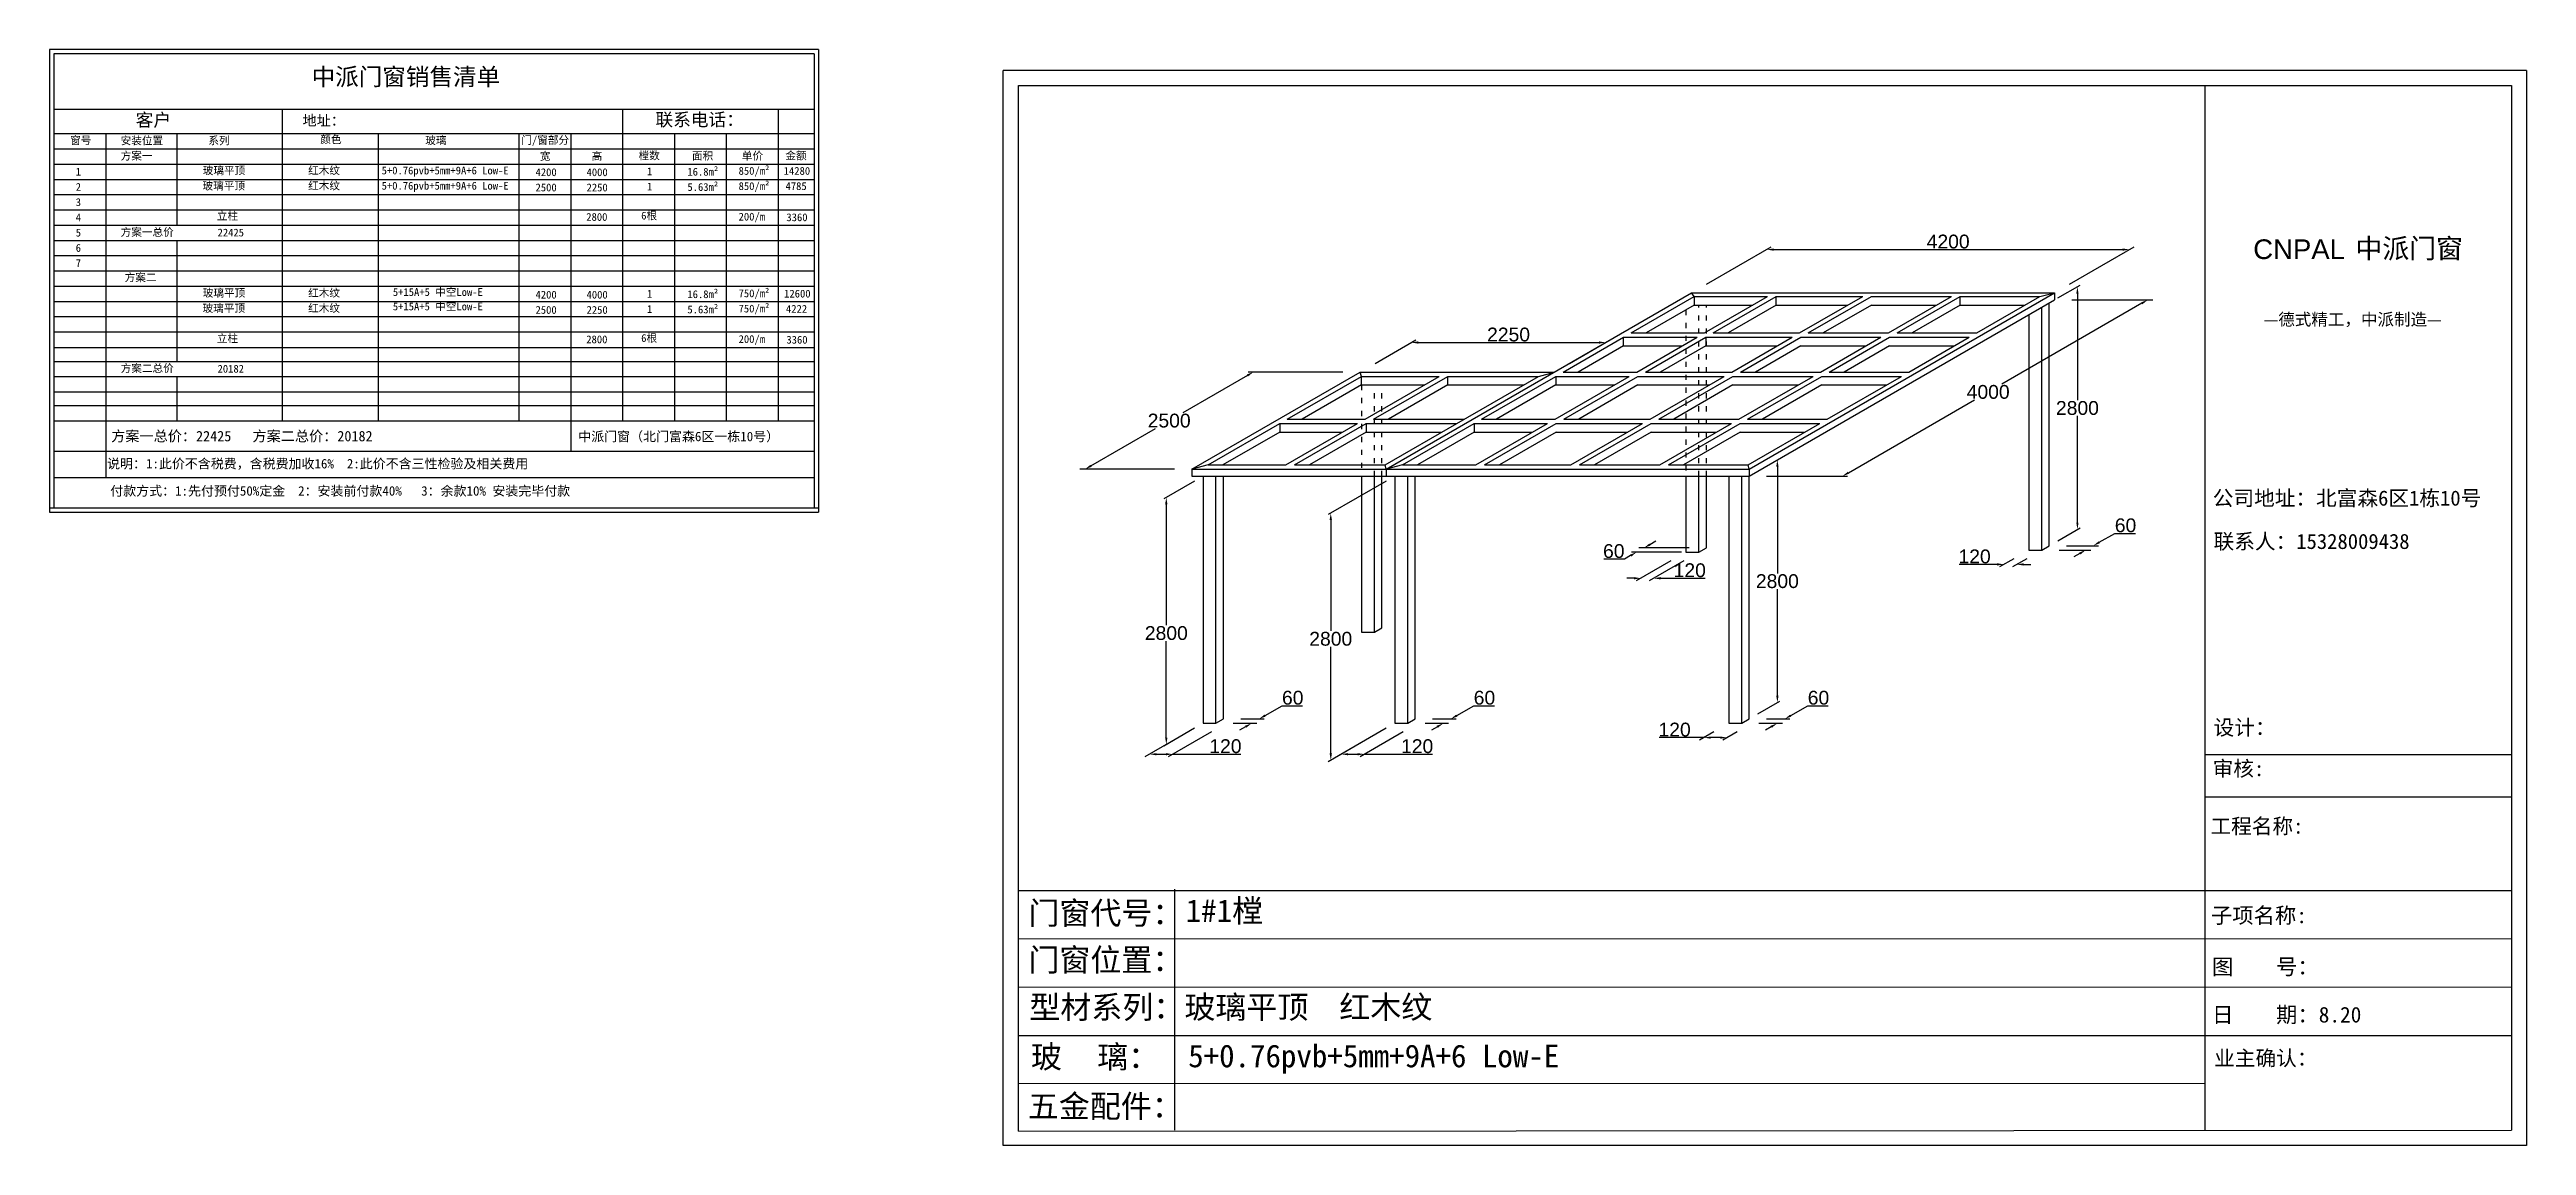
# Model space of a CAD drawing. Header units: inches. Extents: x -138455 to 599497, y -747149 to 13167.
# Drawn here: x 494281 to 522949, y -373773 to -361090 of the extents above; entities that cross this region are included whole.
import ezdxf

# ---------------------------------------------------------------- set-up
doc = ezdxf.new("R2010")
doc.units = ezdxf.units.IN
doc.header["$MEASUREMENT"] = 0
doc.header["$PDMODE"] = 35
doc.header["$PDSIZE"] = -3
doc.linetypes.add('ACAD_ISO03W100', pattern=[30, 12, -18])
doc.layers.add('0 @ 1', color=7, linetype='Continuous')
doc.styles.add('Annotative', font='arialbd.ttf')
doc.styles.add('MtXpl_', font='')
doc.styles.get("Standard").update_dxf_attribs({"font": 'arial.ttf'})
doc.styles.get('MtXpl_').set_extended_font_data('SimSun')
doc.dimstyles.get("Standard").update_dxf_attribs({"dimtxt": 80, "dimasz": 70, "dimexe": 40, "dimexo": 80, "dimgap": 0, "dimtad": 1, "dimtih": 1, "dimtoh": 1, "dimdec": 0, "dimzin": 0, "dimdsep": 46, "dimtxsty": 'Standard', "dimcen": 0.09, "dimadec": 0, "dimazin": 0, "dimtfac": 1, "dimtdec": 0, "dimtofl": 0, "dimtmove": 0, "dimatfit": 3, "dimfxl": 0, "dimtolj": 1, "dimtzin": 0, "dimarcsym": 0})

# ---------------------------------------------------------------- blocks, each defined once
blk = doc.blocks.new('*D1242')
at = {"color": 0, "lineweight": -2, "transparency": 16777216}
for p, q in [((518496, -364027), (516878, -364962)), ((517686, -363987), (518626, -363987)), ((515102, -365987), (516560, -365145)), ((514153, -366027), (515092, -366027))]:
    blk.add_line(p, q, dxfattribs=at)
at = {"color": 0, "transparency": 16777216}
for points in [[(518490, -364016), (518503, -364039), (518566, -363987)], [(515095, -365976), (515108, -365999), (515032, -366027)]]:
    blk.add_solid(points, dxfattribs=at)
at = {"layer": 'Defpoints', "color": 0, "transparency": 16777216}
for p in [(517486, -363987), (518566, -363987), (513953, -366027)]:
    blk.add_point(p, dxfattribs=at)
at = {"color": 0, "transparency": 16777216, "insert": (516719, -365053), "char_height": 160, "attachment_point": 5}
blk.add_mtext('\\A1;4000', dxfattribs=at)
blk = doc.blocks.new('*D1243')
at = {"color": 0, "lineweight": -2, "transparency": 16777216}
for p, q in [((508145, -364862), (507399, -365293)), ((509251, -364822), (508154, -364822)), ((506335, -365907), (507081, -365476)), ((507303, -365947), (506206, -365947))]:
    blk.add_line(p, q, dxfattribs=at)
at = {"color": 0, "transparency": 16777216}
for points in [[(508138, -364851), (508152, -364874), (508214, -364822)], [(506328, -365896), (506342, -365919), (506266, -365947)]]:
    blk.add_solid(points, dxfattribs=at)
at = {"layer": 'Defpoints', "color": 0, "transparency": 16777216}
for p in [(508214, -364822), (509451, -364822), (507503, -365947)]:
    blk.add_point(p, dxfattribs=at)
at = {"color": 0, "transparency": 16777216, "insert": (507240, -365385), "char_height": 160, "attachment_point": 5}
blk.add_mtext('\\A1;2500', dxfattribs=at)
blk = doc.blocks.new('*D1244')
at = {"color": 0, "lineweight": -2, "transparency": 16777216}
for p, q in [((509625, -364722), (510095, -364450)), ((510123, -364480), (512213, -364480)), ((511875, -364722), (512345, -364450))]:
    blk.add_line(p, q, dxfattribs=at)
at = {"color": 0, "transparency": 16777216}
for points in [[(510123, -364467), (510123, -364494), (510043, -364480)], [(512213, -364467), (512213, -364494), (512293, -364480)]]:
    blk.add_solid(points, dxfattribs=at)
at = {"layer": 'Defpoints', "color": 0, "transparency": 16777216}
for p in [(512293, -364480), (509451, -364822), (511701, -364822)]:
    blk.add_point(p, dxfattribs=at)
at = {"color": 0, "transparency": 16777216, "insert": (511168, -364389), "char_height": 160, "attachment_point": 5}
blk.add_mtext('\\A1;2250', dxfattribs=at)
blk = doc.blocks.new('*D1245')
at = {"color": 0, "lineweight": -2, "transparency": 16777216}
for p, q in [((509678, -368987), (509179, -369275)), ((509948, -368987), (509449, -369275)), ((509311, -369245), (509421, -369245)), ((509501, -369245), (510289, -369245))]:
    blk.add_line(p, q, dxfattribs=at)
at = {"color": 0, "transparency": 16777216}
for points in [[(509311, -369232), (509311, -369258), (509231, -369245)], [(509421, -369232), (509421, -369258), (509501, -369245)]]:
    blk.add_solid(points, dxfattribs=at)
at = {"layer": 'Defpoints', "color": 0, "transparency": 16777216}
for p in [(509851, -368887), (510121, -368887), (509501, -369245)]:
    blk.add_point(p, dxfattribs=at)
at = {"color": 0, "transparency": 16777216, "insert": (510110, -369153), "char_height": 160, "attachment_point": 5}
blk.add_mtext('\\A1;120', dxfattribs=at)
blk = doc.blocks.new('*D1246')
at = {"color": 0, "lineweight": -2, "transparency": 16777216}
for p, q in [((516821, -367048), (516383, -367048)), ((517016, -366982), (516849, -367078)), ((517166, -366982), (516999, -367078)), ((517131, -367048), (517211, -367048))]:
    blk.add_line(p, q, dxfattribs=at)
at = {"color": 0, "transparency": 16777216}
for points in [[(516821, -367035), (516821, -367062), (516901, -367048)], [(517131, -367035), (517131, -367062), (517051, -367048)]]:
    blk.add_solid(points, dxfattribs=at)
at = {"layer": 'Defpoints', "color": 0, "transparency": 16777216}
for p in [(517189, -366882), (517339, -366882), (517051, -367048)]:
    blk.add_point(p, dxfattribs=at)
at = {"color": 0, "transparency": 16777216, "insert": (516562, -366957), "char_height": 160, "attachment_point": 5}
blk.add_mtext('\\A1;120', dxfattribs=at)
blk = doc.blocks.new('*D1247')
at = {"color": 0, "lineweight": -2, "transparency": 16777216}
for p, q in [((517539, -366882), (517909, -366882)), ((517625, -366832), (517996, -366832)), ((517780, -366922), (517711, -366962)), ((518005, -366792), (518184, -366689)), ((518184, -366689), (518424, -366689))]:
    blk.add_line(p, q, dxfattribs=at)
at = {"color": 0, "transparency": 16777216}
for points in [[(517773, -366911), (517786, -366934), (517849, -366882)], [(517998, -366781), (518012, -366804), (517936, -366832)]]:
    blk.add_solid(points, dxfattribs=at)
at = {"layer": 'Defpoints', "color": 0, "transparency": 16777216}
for p in [(517339, -366882), (517425, -366832), (517936, -366832)]:
    blk.add_point(p, dxfattribs=at)
at = {"color": 0, "transparency": 16777216, "insert": (518309, -366597), "char_height": 160, "attachment_point": 5}
blk.add_mtext('\\A1;60', dxfattribs=at)
blk = doc.blocks.new('*D1248')
at = {"color": 0, "lineweight": -2, "transparency": 16777216}
for p, q in [((512618, -367209), (512538, -367209)), ((513047, -367007), (512646, -367239)), ((513197, -367007), (512796, -367239)), ((512928, -367209), (513444, -367209))]:
    blk.add_line(p, q, dxfattribs=at)
at = {"color": 0, "transparency": 16777216}
for points in [[(512618, -367195), (512618, -367222), (512698, -367209)], [(512928, -367195), (512928, -367222), (512848, -367209)]]:
    blk.add_solid(points, dxfattribs=at)
at = {"layer": 'Defpoints', "color": 0, "transparency": 16777216}
for p in [(513221, -366907), (513371, -366907), (512848, -367209)]:
    blk.add_point(p, dxfattribs=at)
at = {"color": 0, "transparency": 16777216, "insert": (513265, -367117), "char_height": 160, "attachment_point": 5}
blk.add_mtext('\\A1;120', dxfattribs=at)
blk = doc.blocks.new('*D1249')
at = {"color": 0, "lineweight": -2, "transparency": 16777216}
for p, q in [((512580, -366947), (512511, -366987)), ((513171, -366907), (512589, -366907)), ((513257, -366857), (512676, -366857)), ((512805, -366817), (512874, -366777)), ((512511, -366987), (512271, -366987))]:
    blk.add_line(p, q, dxfattribs=at)
at = {"color": 0, "transparency": 16777216}
for points in [[(512573, -366936), (512587, -366959), (512649, -366907)], [(512798, -366806), (512812, -366829), (512736, -366857)]]:
    blk.add_solid(points, dxfattribs=at)
at = {"layer": 'Defpoints', "color": 0, "transparency": 16777216}
for p in [(512736, -366857), (513371, -366907), (513457, -366857)]:
    blk.add_point(p, dxfattribs=at)
at = {"color": 0, "transparency": 16777216, "insert": (512386, -366895), "char_height": 160, "attachment_point": 5}
blk.add_mtext('\\A1;60', dxfattribs=at)
blk = doc.blocks.new('*D1250')
at = {"color": 0, "lineweight": -2, "transparency": 16777216}
for p, q in [((510201, -368887), (510473, -368887)), ((510344, -368927), (510275, -368967)), ((510287, -368837), (510560, -368837)), ((510569, -368797), (510765, -368684)), ((510765, -368684), (511004, -368684))]:
    blk.add_line(p, q, dxfattribs=at)
at = {"color": 0, "transparency": 16777216}
for points in [[(510337, -368916), (510350, -368939), (510413, -368887)], [(510562, -368786), (510576, -368809), (510500, -368837)]]:
    blk.add_solid(points, dxfattribs=at)
at = {"layer": 'Defpoints', "color": 0, "transparency": 16777216}
for p in [(510001, -368887), (510087, -368837), (510500, -368837)]:
    blk.add_point(p, dxfattribs=at)
at = {"color": 0, "transparency": 16777216, "insert": (510889, -368592), "char_height": 160, "attachment_point": 5}
blk.add_mtext('\\A1;60', dxfattribs=at)
blk = doc.blocks.new('*D1251')
at = {"color": 0, "lineweight": -2, "transparency": 16777216}
for p, q in [((513429, -369053), (512911, -369053)), ((513543, -368987), (513377, -369083)), ((513619, -369053), (513509, -369053)), ((513813, -368987), (513647, -369083))]:
    blk.add_line(p, q, dxfattribs=at)
at = {"color": 0, "transparency": 16777216}
for points in [[(513509, -369040), (513509, -369066), (513429, -369053)], [(513619, -369040), (513619, -369066), (513699, -369053)]]:
    blk.add_solid(points, dxfattribs=at)
at = {"layer": 'Defpoints', "color": 0, "transparency": 16777216}
for p in [(513716, -368887), (513987, -368887), (513699, -369053)]:
    blk.add_point(p, dxfattribs=at)
at = {"color": 0, "transparency": 16777216, "insert": (513090, -368961), "char_height": 160, "attachment_point": 5}
blk.add_mtext('\\A1;120', dxfattribs=at)
blk = doc.blocks.new('*D1252')
at = {"color": 0, "lineweight": -2, "transparency": 16777216}
for p, q in [((514066, -368887), (514338, -368887)), ((514209, -368927), (514140, -368967)), ((514153, -368837), (514425, -368837)), ((514434, -368797), (514630, -368684)), ((514630, -368684), (514869, -368684))]:
    blk.add_line(p, q, dxfattribs=at)
at = {"color": 0, "transparency": 16777216}
for points in [[(514202, -368916), (514216, -368939), (514278, -368887)], [(514428, -368786), (514441, -368809), (514365, -368837)]]:
    blk.add_solid(points, dxfattribs=at)
at = {"layer": 'Defpoints', "color": 0, "transparency": 16777216}
for p in [(513866, -368887), (513953, -368837), (514365, -368837)]:
    blk.add_point(p, dxfattribs=at)
at = {"color": 0, "transparency": 16777216, "insert": (514755, -368592), "char_height": 160, "attachment_point": 5}
blk.add_mtext('\\A1;60', dxfattribs=at)
blk = doc.blocks.new('*D1253')
at = {"color": 0, "lineweight": -2, "transparency": 16777216}
for p, q in [((509751, -366085), (509080, -366472)), ((509110, -366535), (509110, -367818)), ((509110, -369235), (509110, -368002)), ((509751, -368945), (509080, -369332))]:
    blk.add_line(p, q, dxfattribs=at)
at = {"color": 0, "transparency": 16777216}
for points in [[(509097, -366535), (509124, -366535), (509110, -366455)], [(509097, -369235), (509124, -369235), (509110, -369315)]]:
    blk.add_solid(points, dxfattribs=at)
at = {"layer": 'Defpoints', "color": 0, "transparency": 16777216}
for p in [(509851, -366027), (509110, -366455), (509851, -368887)]:
    blk.add_point(p, dxfattribs=at)
at = {"color": 0, "transparency": 16777216, "insert": (509110, -367910), "char_height": 160, "attachment_point": 5}
blk.add_mtext('\\A1;2800', dxfattribs=at)
blk = doc.blocks.new('*D1254')
at = {"color": 0, "lineweight": -2, "transparency": 16777216}
for p, q in [((517525, -363964), (517782, -363816)), ((517752, -363914), (517752, -365147)), ((517752, -366564), (517752, -365330)), ((517525, -366774), (517782, -366626))]:
    blk.add_line(p, q, dxfattribs=at)
at = {"color": 0, "transparency": 16777216}
for points in [[(517739, -363914), (517765, -363914), (517752, -363834)], [(517739, -366564), (517765, -366564), (517752, -366644)]]:
    blk.add_solid(points, dxfattribs=at)
at = {"layer": 'Defpoints', "color": 0, "transparency": 16777216}
for p in [(517425, -364022), (517752, -366644), (517425, -366832)]:
    blk.add_point(p, dxfattribs=at)
at = {"color": 0, "transparency": 16777216, "insert": (517752, -365239), "char_height": 160, "attachment_point": 5}
blk.add_mtext('\\A1;2800', dxfattribs=at)
blk = doc.blocks.new('*D1255')
at = {"color": 0, "lineweight": -2, "transparency": 16777216}
for p, q in [((514053, -365969), (514309, -365821)), ((514279, -365918), (514279, -367152)), ((514279, -368568), (514279, -367335)), ((514053, -368779), (514309, -368631))]:
    blk.add_line(p, q, dxfattribs=at)
at = {"color": 0, "transparency": 16777216}
for points in [[(514266, -365918), (514293, -365918), (514279, -365838)], [(514266, -368568), (514293, -368568), (514279, -368648)]]:
    blk.add_solid(points, dxfattribs=at)
at = {"layer": 'Defpoints', "color": 0, "transparency": 16777216}
for p in [(513953, -366027), (514279, -368648), (513953, -368837)]:
    blk.add_point(p, dxfattribs=at)
at = {"color": 0, "transparency": 16777216, "insert": (514279, -367243), "char_height": 160, "attachment_point": 5}
blk.add_mtext('\\A1;2800', dxfattribs=at)
blk = doc.blocks.new('*D1257')
at = {"color": 0, "lineweight": -2, "transparency": 16777216}
for p, q in [((507459, -368987), (506960, -369275)), ((507729, -368987), (507230, -369275)), ((507092, -369245), (507202, -369245)), ((507282, -369245), (508070, -369245))]:
    blk.add_line(p, q, dxfattribs=at)
at = {"color": 0, "transparency": 16777216}
for points in [[(507092, -369232), (507092, -369258), (507012, -369245)], [(507202, -369232), (507202, -369258), (507282, -369245)]]:
    blk.add_solid(points, dxfattribs=at)
at = {"layer": 'Defpoints', "color": 0, "transparency": 16777216}
for p in [(507632, -368887), (507902, -368887), (507282, -369245)]:
    blk.add_point(p, dxfattribs=at)
at = {"color": 0, "transparency": 16777216, "insert": (507891, -369153), "char_height": 160, "attachment_point": 5}
blk.add_mtext('\\A1;120', dxfattribs=at)
blk = doc.blocks.new('*D1258')
at = {"color": 0, "lineweight": -2, "transparency": 16777216}
for p, q in [((507982, -368887), (508254, -368887)), ((508125, -368927), (508055, -368967)), ((508068, -368837), (508341, -368837)), ((508350, -368797), (508546, -368684)), ((508546, -368684), (508785, -368684))]:
    blk.add_line(p, q, dxfattribs=at)
at = {"color": 0, "transparency": 16777216}
for points in [[(508118, -368916), (508131, -368939), (508194, -368887)], [(508343, -368786), (508357, -368809), (508281, -368837)]]:
    blk.add_solid(points, dxfattribs=at)
at = {"layer": 'Defpoints', "color": 0, "transparency": 16777216}
for p in [(507782, -368887), (507868, -368837), (508281, -368837)]:
    blk.add_point(p, dxfattribs=at)
at = {"color": 0, "transparency": 16777216, "insert": (508670, -368592), "char_height": 160, "attachment_point": 5}
blk.add_mtext('\\A1;60', dxfattribs=at)
blk = doc.blocks.new('*D1256')
at = {"color": 0, "lineweight": -2, "transparency": 16777216}
for p, q in [((507532, -366085), (507177, -366290)), ((507207, -366353), (507207, -367753)), ((507207, -369053), (507207, -367936)), ((507532, -368945), (507177, -369150))]:
    blk.add_line(p, q, dxfattribs=at)
at = {"color": 0, "transparency": 16777216}
for points in [[(507193, -366353), (507220, -366353), (507207, -366273)], [(507193, -369053), (507220, -369053), (507207, -369133)]]:
    blk.add_solid(points, dxfattribs=at)
at = {"layer": 'Defpoints', "color": 0, "transparency": 16777216}
for p in [(507632, -366027), (507207, -366273), (507632, -368887)]:
    blk.add_point(p, dxfattribs=at)
at = {"color": 0, "transparency": 16777216, "insert": (507207, -367844), "char_height": 160, "attachment_point": 5}
blk.add_mtext('\\A1;2800', dxfattribs=at)
blk = doc.blocks.new('*D1259')
at = {"color": 0, "lineweight": -2, "transparency": 16777216}
for p, q in [((513459, -363807), (514208, -363375)), ((514236, -363405), (518276, -363405)), ((517659, -363807), (518408, -363375))]:
    blk.add_line(p, q, dxfattribs=at)
at = {"color": 0, "transparency": 16777216}
for points in [[(514236, -363392), (514236, -363418), (514156, -363405)], [(518276, -363392), (518276, -363418), (518356, -363405)]]:
    blk.add_solid(points, dxfattribs=at)
at = {"layer": 'Defpoints', "color": 0, "transparency": 16777216}
for p in [(518356, -363405), (513286, -363907), (517486, -363907)]:
    blk.add_point(p, dxfattribs=at)
at = {"color": 0, "transparency": 16777216, "insert": (516256, -363313), "char_height": 160, "attachment_point": 5}
blk.add_mtext('\\A1;4200', dxfattribs=at)

msp = doc.modelspace()

# ---------------------------------------------------------------- linework, layer by layer
for p, q in [((503179.6, -361089.9), (494281.4, -361089.9)), ((494281.4, -361089.9), (494281.4, -366445.4)), ((503129.6, -361139.9), (494331.4, -361139.9)), ((494331.4, -361139.9), (494331.4, -366395.4)), ((503129.6, -361139.9), (503129.6, -366395.4)), ((503179.6, -361089.9), (503179.6, -366445.4)), ((522949.2, -361333), (505320.2, -361333)), ((505320.2, -373772.9), (505320.2, -361333)), ((522949.2, -361333), (522949.2, -373772.9)), ((503129.6, -361784.1), (494331.4, -361784.1)), ((496975.1, -361784.1), (496975.1, -365386.9)), ((500913.6, -361784.1), (500913.6, -365386.9)), ((502713.6, -361784.1), (502713.6, -363651.5)), ((502713.6, -361784.1), (502713.6, -365386.9)), ((505495.5, -361507.8), (522774.4, -361507.8)), ((505495.5, -373607.5), (505495.5, -361507.8)), ((519227.1, -361507.8), (519227.1, -373598.3)), ((522774.4, -361507.8), (522774.4, -373597.7)), ((494331.4, -362063.3), (503129.6, -362063.3)), ((494931.4, -362063.3), (494931.4, -363651.5)), ((495755.9, -362063.3), (495755.9, -363128)), ((498085, -362063.3), (498085, -365386.9)), ((499713.6, -362063.3), (499713.6, -365386.9)), ((500313.6, -362063.3), (500313.6, -365386.9)), ((501513.6, -362063.3), (501513.6, -365386.9)), ((502113.6, -362063.3), (502113.6, -363651.5)), ((494331.4, -362239.8), (503129.6, -362239.8)), ((494331.4, -362416.2), (503129.6, -362416.2)), ((494331.4, -362592.7), (503129.6, -362592.7)), ((494331.4, -362769.2), (503129.6, -362769.2)), ((494331.4, -362945.6), (503129.6, -362945.6)), ((494331.4, -363122.1), (503129.6, -363122.1)), ((494331.4, -363298.6), (503129.6, -363298.6)), ((494331.4, -363475.1), (503129.6, -363475.1)), ((495755.9, -363298.6), (495755.9, -363651.5)), ((494331.4, -363651.5), (503129.6, -363651.5)), ((494931.4, -363651.5), (494931.4, -364357.4)), ((495755.9, -363651.5), (495755.9, -364698.3)), ((502113.6, -363651.5), (502113.6, -365386.9)), ((494331.4, -363828), (503129.6, -363828)), ((494331.4, -364004.5), (503129.6, -364004.5)), ((509752.8, -365947.1), (513286.1, -363907.1)), ((512586.3, -364368.9), (513316.9, -363947.1)), ((513316.9, -364047.1), (512759.5, -364368.9)), ((513286.1, -363907.1), (517486.1, -363907.1)), ((513316.9, -363947.1), (513286.1, -363907.1)), ((513316.9, -363947.1), (514166.9, -363947.1)), ((513316.9, -363947.1), (513316.9, -364047.1)), ((513316.9, -364047.1), (513993.7, -364047.1)), ((513436.3, -364368.9), (514166.9, -363947.1)), ((513536.3, -364368.9), (514266.9, -363947.1)), ((514266.9, -364047.1), (513709.5, -364368.9)), ((513952.8, -365947.1), (517486.1, -363907.1)), ((513952.8, -366027.1), (517486.1, -363987.1)), ((514266.9, -364047.1), (514266.9, -363947.1)), ((514266.9, -363947.1), (515266.9, -363947.1)), ((514266.9, -364047.1), (515093.7, -364047.1)), ((514536.3, -364368.9), (515266.9, -363947.1)), ((514636.3, -364368.9), (515366.9, -363947.1)), ((515366.9, -364047.1), (514809.5, -364368.9)), ((515366.9, -363947.1), (516295.3, -363947.1)), ((515366.9, -364047.1), (516122.1, -364047.1)), ((515564.7, -364368.9), (516295.3, -363947.1)), ((515664.7, -364368.9), (516395.3, -363947.1)), ((516395.3, -364047.1), (515838, -364368.9)), ((516395.3, -364047.1), (516395.3, -363947.1)), ((516395.3, -363947.1), (517316.9, -363947.1)), ((516395.3, -364047.1), (517143.7, -364047.1)), ((516586.3, -364368.9), (517316.9, -363947.1)), ((517316.9, -363947.1), (517486.1, -363907.1)), ((517425.4, -366832.2), (517425.4, -364022.2)), ((517486.1, -363907.1), (517486.1, -363987.1)), ((494331.4, -364180.9), (503129.6, -364180.9)), ((494331.4, -364357.4), (503129.6, -364357.4)), ((494931.4, -364357.4), (494931.4, -366043.4)), ((494331.4, -364539.2), (503129.6, -364539.2)), ((511801.3, -364822.1), (512499.7, -364418.9)), ((512499.7, -364518.9), (511974.5, -364822.1)), ((512499.7, -364418.9), (513349.7, -364418.9)), ((512499.7, -364518.9), (512499.7, -364418.9)), ((512499.7, -364518.9), (513176.5, -364518.9)), ((512586.3, -364368.9), (513436.3, -364368.9)), ((512651.3, -364822.1), (513349.7, -364418.9)), ((512751.3, -364822.1), (513449.7, -364418.9)), ((513449.7, -364518.9), (512924.5, -364822.1)), ((513449.7, -364418.9), (514449.7, -364418.9)), ((513449.7, -364418.9), (513449.7, -364518.9)), ((513449.7, -364518.9), (514276.5, -364518.9)), ((513536.3, -364368.9), (514536.3, -364368.9)), ((513751.3, -364822.1), (514449.7, -364418.9)), ((513851.3, -364822.1), (514549.7, -364418.9)), ((514549.7, -364518.9), (514024.5, -364822.1)), ((514549.7, -364418.9), (515478.1, -364418.9)), ((514549.7, -364518.9), (515304.9, -364518.9)), ((514636.3, -364368.9), (515564.7, -364368.9)), ((514779.8, -364822.1), (515478.1, -364418.9)), ((514879.8, -364822.1), (515578.1, -364418.9)), ((515578.1, -364518.9), (515053, -364822.1)), ((515578.1, -364418.9), (516499.7, -364418.9)), ((515578.1, -364518.9), (516326.5, -364518.9)), ((515664.7, -364368.9), (516586.3, -364368.9)), ((515801.3, -364822.1), (516499.7, -364418.9)), ((494331.4, -364698.3), (503129.6, -364698.3)), ((494331.4, -364874.8), (503129.6, -364874.8)), ((495755.9, -364874.8), (495755.9, -365386.9)), ((507502.8, -365947.1), (509451.3, -364822.1)), ((508606.6, -365367.6), (509464.7, -364872.1)), ((509451.3, -364822.1), (511701.3, -364822.1)), ((509464.7, -364872.1), (509451.3, -364822.1)), ((509464.7, -364872.1), (510364.7, -364872.1)), ((509464.7, -364972.1), (509464.7, -364872.1)), ((509506.6, -365367.6), (510364.7, -364872.1)), ((509606.6, -365367.6), (510464.7, -364872.1)), ((510464.7, -364872.1), (511514.7, -364872.1)), ((510464.7, -364972.1), (510464.7, -364872.1)), ((510570, -365417.6), (511514.7, -364872.1)), ((510856.6, -365367.6), (511714.7, -364872.1)), ((511514.7, -364872.1), (511701.3, -364822.1)), ((511706.6, -365367.6), (512564.7, -364872.1)), ((511714.7, -364872.1), (512564.7, -364872.1)), ((511714.7, -364872.1), (511714.7, -364972.1)), ((511801.3, -364822.1), (512651.3, -364822.1)), ((511806.6, -365367.6), (512664.7, -364872.1)), ((512664.7, -364872.1), (513664.7, -364872.1)), ((512751.3, -364822.1), (513751.3, -364822.1)), ((512806.6, -365367.6), (513664.7, -364872.1)), ((512906.6, -365367.6), (513764.7, -364872.1)), ((513764.7, -364872.1), (514693.2, -364872.1)), ((513835, -365367.6), (514693.2, -364872.1)), ((513851.3, -364822.1), (514779.8, -364822.1)), ((513935, -365367.6), (514793.2, -364872.1)), ((514793.2, -364872.1), (515714.7, -364872.1)), ((514856.6, -365367.6), (515714.7, -364872.1)), ((514879.8, -364822.1), (515801.3, -364822.1)), ((494331.4, -365051.3), (503129.6, -365051.3)), ((494331.4, -365051.3), (503129.6, -365051.3)), ((494331.4, -365210.4), (503129.6, -365210.4)), ((509464.7, -364972.1), (508779.8, -365367.6)), ((509464.7, -364972.1), (510191.5, -364972.1)), ((510464.7, -364972.1), (509779.8, -365367.6)), ((510464.7, -364972.1), (511341.5, -364972.1)), ((511714.7, -364972.1), (511029.8, -365367.6)), ((511714.7, -364972.1), (512391.5, -364972.1)), ((512664.7, -364972.1), (511979.8, -365367.6)), ((512664.7, -364972.1), (513491.5, -364972.1)), ((513764.7, -364972.1), (513079.8, -365367.6)), ((513764.7, -364972.1), (514520, -364972.1)), ((514793.2, -364972.1), (514108.2, -365367.6)), ((514793.2, -364972.1), (515541.5, -364972.1)), ((494331.4, -365386.9), (503129.6, -365386.9)), ((500313.6, -365386.9), (500313.6, -365739.8)), ((507689.4, -365897.1), (508520, -365417.6)), ((508520, -365417.6), (509420, -365417.6)), ((508520, -365417.6), (508520, -365517.6)), ((508589.4, -365897.1), (509420, -365417.6)), ((508606.6, -365367.6), (509506.6, -365367.6)), ((508689.4, -365897.1), (509520, -365417.6)), ((509417.6, -365418.9), (509420, -365417.6)), ((509517.6, -365418.9), (509520, -365417.6)), ((509520, -365417.6), (509520, -365517.6)), ((509520, -365417.6), (510570, -365417.6)), ((509606.6, -365367.6), (510656.6, -365367.6)), ((509739.4, -365897.1), (510570, -365417.6)), ((509939.4, -365897.1), (510770, -365417.6)), ((510767.6, -365418.9), (510770, -365417.6)), ((510770, -365417.6), (511620, -365417.6)), ((510770, -365417.6), (510770, -365517.6)), ((510789.4, -365897.1), (511620, -365417.6)), ((510856.6, -365367.6), (511706.6, -365367.6)), ((510889.4, -365897.1), (511720, -365417.6)), ((511720, -365417.6), (512720, -365417.6)), ((511806.6, -365367.6), (512806.6, -365367.6)), ((511889.4, -365897.1), (512720, -365417.6)), ((511989.4, -365897.1), (512820, -365417.6)), ((512820, -365417.6), (513748.4, -365417.6)), ((512906.6, -365367.6), (513835, -365367.6)), ((512917.8, -365897.1), (513748.4, -365417.6)), ((513017.8, -365897.1), (513848.4, -365417.6)), ((513848.4, -365417.6), (514770, -365417.6)), ((513935, -365367.6), (514856.6, -365367.6)), ((513939.4, -365897.1), (514770, -365417.6)), ((494331.4, -365739.8), (503129.6, -365739.8)), ((508520, -365517.6), (507862.6, -365897.1)), ((508520, -365517.6), (509246.8, -365517.6)), ((509520, -365517.6), (508862.6, -365897.1)), ((509520, -365517.6), (510396.8, -365517.6)), ((510770, -365517.6), (510112.6, -365897.1)), ((510770, -365517.6), (511446.8, -365517.6)), ((511720, -365517.6), (511062.6, -365897.1)), ((511720, -365517.6), (512546.8, -365517.6)), ((512820, -365517.6), (512162.6, -365897.1)), ((512820, -365517.6), (513575.2, -365517.6)), ((513848.4, -365517.6), (513191, -365897.1)), ((513848.4, -365517.6), (514596.8, -365517.6)), ((494331.4, -366043.4), (503129.6, -366043.4)), ((507689.4, -365897.1), (507502.8, -365947.1)), ((507502.8, -365947.1), (513952.8, -365947.1)), ((507502.8, -365947.1), (507502.8, -366027.1)), ((507502.8, -366027.1), (513952.8, -366027.1)), ((507689.4, -365897.1), (508589.4, -365897.1)), ((507868.4, -368837.1), (507868.4, -366027.1)), ((508689.4, -365897.1), (509739.4, -365897.1)), ((509701.3, -367782.1), (509701.3, -366027.1)), ((509752.8, -365947.1), (509739.4, -365897.1)), ((509939.4, -365897.1), (509752.8, -365947.1)), ((509752.8, -365947.1), (509752.8, -366027.1)), ((509939.4, -365897.1), (510789.4, -365897.1)), ((510087.4, -368837.1), (510087.4, -366027.1)), ((510889.4, -365897.1), (511889.4, -365897.1)), ((511989.4, -365897.1), (512917.8, -365897.1)), ((513017.8, -365897.1), (513939.4, -365897.1)), ((513457.1, -366857.1), (513457.1, -366027.1)), ((513952.8, -365947.1), (513939.4, -365897.1)), ((513952.8, -365947.1), (513952.8, -366027.1)), ((513952.8, -368837.1), (513952.8, -366027.1)), ((494281.4, -366395.4), (503179.6, -366395.4)), ((494281.4, -366445.4), (503179.6, -366445.4)), ((513370.5, -366907.1), (513457.1, -366857.1)), ((517338.8, -366882.2), (517425.4, -366832.2)), ((509614.7, -367832.1), (509701.3, -367782.1)), ((507781.8, -368887.1), (507868.4, -368837.1)), ((510000.8, -368887.1), (510087.4, -368837.1)), ((513866.1, -368887.1), (513952.7, -368837.1)), ((519227.1, -369247.9), (522774.4, -369247.9)), ((519227.1, -369739.2), (522774.4, -369739.2)), ((505493.7, -370820.8), (522774.4, -370820.8)), ((507300.7, -370807.1), (507301.5, -373594.9)), ((505494.1, -371380.5), (522774.4, -371376.7)), ((505494.4, -371940.3), (522774.4, -371936.5)), ((505494.8, -372500.6), (522774.4, -372500.6)), ((505495.1, -373056.2), (519227.1, -373051.2)), ((522949.2, -373772.9), (505320.2, -373772.9)), ((505495.5, -373607.5), (522774.4, -373597.7))]:
    msp.add_line(p, q)
at = {"linetype": 'ACAD_ISO03W100', "ltscale": 5}
for p, q in [((513457.1, -366027.1), (513457.1, -364047.1)), ((509701.3, -366027.1), (509701.3, -364972.1))]:
    msp.add_line(p, q, dxfattribs=at)
for points in [[(513370.5, -366027.1), (513370.5, -364047.1)], [(513220.5, -364102.7), (513220.5, -366027.1)], [(509464.7, -364972.1), (509464.7, -366027.1)], [(509614.7, -366027.1), (509614.7, -364972.1)]]:
    msp.add_lwpolyline(points, dxfattribs=at)
for points in [[(517188.8, -364158.8), (517188.8, -366882.2), (517338.8, -366882.2), (517338.8, -364072.2)], [(507631.8, -366027.1), (507631.8, -368887.1), (507781.8, -368887.1), (507781.8, -366027.1)], [(509464.7, -366027.1), (509464.7, -367832.1), (509614.7, -367832.1), (509614.7, -366027.1)], [(509850.8, -366027.1), (509850.8, -368887.1), (510000.8, -368887.1), (510000.8, -366027.1)], [(513220.5, -366027.1), (513220.5, -366907.1), (513370.5, -366907.1), (513370.5, -366027.1)], [(513716.2, -366027.1), (513716.2, -368887.1), (513866.2, -368887.1), (513866.2, -366027.1)]]:
    msp.add_lwpolyline(points)

# ---------------------------------------------------------------- texts
msp.add_text('CNPAL', height=227.94).set_placement((519786.9, -363514.9))
at = {"style": 'MtXpl_'}
for s, height, p in [('中派门窗', 227.94, (520970.4, -363505.5)), ('—德式精工，中派制造—', 140.272, (519906.1, -364283.3)), ('公司地址：北富森6区1栋10号', 175.341, (519318.4, -366368.4)), ('联系人：15328009438', 175.341, (519327.9, -366869.7)), ('设计：', 175.34, (519328.2, -369023.6)), ('审核:', 175.34, (519317, -369499)), ('工程名称:', 175.34, (519291.4, -370164.5)), ('子项名称:', 181.19, (519297, -371200.7)), ('图    号：', 181.19, (519310, -371795)), ('日    期：8.20', 181.188, (519310.6, -372350)), ('业主确认：', 175.34, (519334.9, -372849.8))]:
    msp.add_text(s, height=height, dxfattribs=at).set_placement(p)
at = {"layer": '0 @ 1', "style": 'Annotative'}
for s, p in [('门窗代号：', (505610.5, -371214.7)), ('门窗位置：', (505610.5, -371756.5)), ('型材系列：', (505621.5, -372303.9)), ('玻    璃：', (505639.9, -372877.9)), ('五金配件：', (505604, -373449.7))]:
    msp.add_text(s, height=263.01, dxfattribs=at).set_placement(p)
at = {"layer": '0 @ 1', "attachment_point": 1, "style": 'Annotative'}
for s, width, insert, char_height in [('{\\fSimSun|b1|i0|c134|p2;中派门窗销售清单}', 2802.276, (497314.6, -361304.2), 200), ('{\\fSimSun|b1|i0|c134|p2;客户}', 485.592, (495279.1, -361829.7), 150), ('{\\fSimSun|b1|i0|c134|p2;地址：}', 3483.473, (497209.4, -361850.6), 120), ('{\\fSimSun|b1|i0|c134|p2;颜色}', 485.592, (497416, -362084.4), 90), ('{\\fSimSun|b1|i0|c134|p2;联系电话：}', 1409.924, (501294.8, -361825.6), 150), ('{\\fSimSun|b1|i0|c134|p2;窗号}', 485.592, (494520.1, -362095.9), 90), ('{\\fSimSun|b1|i0|c134|p2;方案一}', 706.927, (495105, -362275.6), 90), ('{\\fSimSun|b1|i0|c134|p2;安装位置}', 706.927, (495105, -362099.1), 90), ('{\\fSimSun|b1|i0|c134|p2;系列}', 485.592, (496119.3, -362098.1), 90), ('{\\fSimSun|b1|i0|c134|p2;玻璃}', 485.592, (498630.3, -362096.1), 90), ('{\\fSimSun|b1|i0|c134|p2;门/窗部分}', 603.897, (499742.3, -362093.2), 90), ('{\\fSimSun|b1|i0|c134|p2;宽}', 603.897, (499955.2, -362278.8), 90), ('{\\fSimSun|b1|i0|c134|p2;高}', 603.897, (500555.2, -362278.8), 90), ('{\\fSimSun|b1|i0|c134|p2;樘数}', 603.897, (501098.5, -362271.8), 90), ('{\\fSimSun|b1|i0|c134|p2;面积}', 603.897, (501717, -362275.6), 90), ('{\\fSimSun|b1|i0|c134|p2;单价}', 603.897, (502294.7, -362275.6), 90), ('{\\fSimSun|b1|i0|c134|p2;金额}', 603.897, (502798.5, -362272.9), 90), ('{\\fSimSun|b1|i0|c134|p2;2}', 485.592, (494584.5, -362634.6), 90), ('{\\fSimSun|b1|i0|c134|p2;1}', 485.592, (494584.5, -362458.2), 90), ('{\\fSimSun|b1|i0|c134|p2;玻璃平顶}', 1380.432, (496052.8, -362621.9), 90), ('{\\fSimSun|b1|i0|c134|p2;玻璃平顶}', 1380.432, (496055.3, -362444.5), 90), ('{\\fSimSun|b1|i0|c134|p2;红木纹}', 1380.432, (497274.5, -362444.5), 90), ('{\\fSimSun|b1|i0|c134|p2;红木纹}', 1380.432, (497274.5, -362621), 90), ('{\\fSimSun|b1|i0|c134|p2;5+0.76pvb+5mm+9A+6 Low-E}', 1688.619, (498125.2, -362444.6), 90), ('{\\fSimSun|b1|i0|c134|p2;5+0.76pvb+5mm+9A+6 Low-E}', 1688.619, (498125.2, -362621.1), 90), ('{\\fSimSun|b1|i0|c134|p2;4200}', 753.781, (499906.3, -362464.5), 90), ('{\\fSimSun|b1|i0|c134|p2;2500}', 753.781, (499906.3, -362641), 90), ('{\\fSimSun|b1|i0|c134|p2;4000}', 753.781, (500496.8, -362464.7), 90), ('{\\fSimSun|b1|i0|c134|p2;2250}', 753.781, (500496.8, -362641.2), 90), ('{\\fSimSun|b1|i0|c134|p2;1}', 753.781, (501196, -362454.7), 90), ('{\\fSimSun|b1|i0|c134|p2;1}', 753.781, (501196, -362631.2), 90), ('{\\fSimSun|b1|i0|c134|p2;5.63m²}', 753.781, (501663.9, -362635.8), 90), ('{\\fSimSun|b1|i0|c134|p2;16.8m²}', 753.781, (501663.9, -362459.3), 90), ('{\\fSimSun|b1|i0|c134|p2;850/m²}', 753.781, (502256.5, -362449.1), 90), ('{\\fSimSun|b1|i0|c134|p2;850/m²}', 753.781, (502256.5, -362625.6), 90), ('{\\fSimSun|b1|i0|c134|p2;14280}', 753.781, (502778.6, -362449.3), 90), ('{\\fSimSun|b1|i0|c134|p2;4785}', 753.781, (502799.8, -362625.7), 90), ('{\\fSimSun|b1|i0|c134|p2;3}', 485.592, (494584.5, -362811.1), 90), ('{\\fSimSun|b1|i0|c134|p2;4}', 485.592, (494584.5, -362987.6), 90), ('{\\fSimSun|b1|i0|c134|p2;5}', 485.592, (494584.5, -363164), 90), ('{\\fSimSun|b1|i0|c134|p2;方案一总价}', 706.927, (495105, -363158), 90), ('{\\fSimSun|b1|i0|c134|p2;立柱}', 921.091, (496218.1, -362970.9), 90), ('{\\fSimSun|b1|i0|c134|p2;22425}', 753.781, (496226, -363162.8), 90), ('{\\fSimSun|b1|i0|c134|p2;2800}', 753.781, (500493.5, -362982.1), 90), ('{\\fSimSun|b1|i0|c134|p2;6根}', 753.781, (501129.1, -362966.8), 90), ('{\\fSimSun|b1|i0|c134|p2;200/m}', 753.781, (502256.5, -362978.5), 90), ('{\\fSimSun|b1|i0|c134|p2;3360}', 753.781, (502809.7, -362986.3), 90), ('{\\fSimSun|b1|i0|c134|p2;6}', 485.592, (494584.5, -363340.5), 90), ('{\\fSimSun|b1|i0|c134|p2;7}', 485.592, (494584.5, -363517), 90), ('{\\fSimSun|b1|i0|c134|p2;方案二}', 706.927, (495151.2, -363682.3), 90), ('{\\fSimSun|b1|i0|c134|p2;玻璃平顶}', 1380.432, (496052.8, -364039), 90), ('{\\fSimSun|b1|i0|c134|p2;玻璃平顶}', 1380.432, (496055.3, -363861.6), 90), ('{\\fSimSun|b1|i0|c134|p2;红木纹}', 1380.432, (497274.5, -363861.6), 90), ('{\\fSimSun|b1|i0|c134|p2;红木纹}', 1380.432, (497274.5, -364038), 90), ('{\\fSimSun|b1|i0|c134|p2;5+15A+5 中空Low-E}', 1688.619, (498254.9, -363851.5), 90), ('{\\fSimSun|b1|i0|c134|p2;5+15A+5 中空Low-E}', 1688.619, (498254.9, -364017.7), 90), ('{\\fSimSun|b1|i0|c134|p2;4200}', 753.781, (499906.3, -363881.6), 90), ('{\\fSimSun|b1|i0|c134|p2;2500}', 753.781, (499906.3, -364058.1), 90), ('{\\fSimSun|b1|i0|c134|p2;4000}', 753.781, (500496.8, -363881.8), 90), ('{\\fSimSun|b1|i0|c134|p2;2250}', 753.781, (500496.8, -364058.2), 90), ('{\\fSimSun|b1|i0|c134|p2;1}', 753.781, (501196, -363871.8), 90), ('{\\fSimSun|b1|i0|c134|p2;1}', 753.781, (501196, -364048.2), 90), ('{\\fSimSun|b1|i0|c134|p2;5.63m²}', 753.781, (501663.9, -364052.9), 90), ('{\\fSimSun|b1|i0|c134|p2;16.8m²}', 753.781, (501663.9, -363876.4), 90), ('{\\fSimSun|b1|i0|c134|p2;750/m²}', 753.781, (502256.5, -363866.2), 90), ('{\\fSimSun|b1|i0|c134|p2;750/m²}', 753.781, (502256.5, -364042.7), 90), ('{\\fSimSun|b1|i0|c134|p2;12600}', 753.781, (502783.5, -363869.7), 90), ('{\\fSimSun|b1|i0|c134|p2;4222}', 753.781, (502804.8, -364046.2), 90), ('{\\fSimSun|b1|i0|c134|p2;立柱}', 921.091, (496218.1, -364388), 90), ('{\\fSimSun|b1|i0|c134|p2;2800}', 753.781, (500493.5, -364399.2), 90), ('{\\fSimSun|b1|i0|c134|p2;6根}', 753.781, (501129.1, -364383.8), 90), ('{\\fSimSun|b1|i0|c134|p2;200/m}', 753.781, (502256.5, -364395.6), 90), ('{\\fSimSun|b1|i0|c134|p2;3360}', 753.781, (502809.7, -364403.4), 90), ('{\\fSimSun|b1|i0|c134|p2;方案二总价}', 706.927, (495105, -364734.2), 90), ('{\\fSimSun|b1|i0|c134|p2;20182}', 753.781, (496226, -364739), 90), ('{\\fSimSun|b1|i0|c134|p2;方案一总价：22425   方案二总价：20182}', 3673.973, (494995.2, -365503.5), 120), ('{\\fSimSun|b1|i0|c134|p2;中派门窗（北门富森6区一栋10号）}', 2734.804, (500400.7, -365512.5), 110), ('{\\fSimSun|b1|i0|c134|p2;说明：1:此价不含税费，含税费加收16%  2:此价不含三性检验及相关费用}', 6113.097, (494947.7, -365827.5), 110), ('{\\fSimSun|b1|i0|c134|p2;付款方式：1:先付预付50%定金  2：安装前付款40%   3：余款10% 安装完毕付款}', 6510.182, (494984.3, -366142.6), 110), ('{\\fSimSun|b1|i0|c134|p2;1#1樘}', 4396.385, (507431.7, -370924.9), 263.011), ('{\\fSimSun|b1|i0|c134|p2;玻璃平顶  红木纹}', 9006.576, (507416.3, -372040), 263.011), ('{\\fSimSun|b1|i0|c134|p2;5+0.76pvb+5mm+9A+6 Low-E}', 7839.588, (507460.3, -372605.2), 263.011)]:
    msp.add_mtext_dynamic_manual_height_columns(s, width=width, gutter_width=903.5, heights=[0], dxfattribs=dict(at, insert=insert, char_height=char_height))

# ---------------------------------------------------------------- dimensions: what is measured, and where the dimension line sits
dim = msp.add_aligned_dim(p1=(513286.1, -363907.1), p2=(517486.1, -363907.1), distance=502.1, dimstyle='Standard', override={"dimtxt": 160, "dimasz": 80, "dimexe": 30, "dimexo": 100, "dimgap": 10})
dim.commit()
dim.dimension.update_dxf_attribs({"geometry": '*D1259', "text_midpoint": (516255.8, -363313.3)})
for base, p1, p2, angle, text, picture, middle in [((518565.6, -363987.1), (513952.8, -366027.1), (517486.1, -363987.1), 30, '4000', '*D1242', (516718.8, -365053.4)), ((507206.5, -366272.6), (507631.8, -368887.1), (507631.8, -366027.1), 90, '2800', '*D1256', (507206.5, -367844.3)), ((509110.4, -366454.6), (509850.8, -368887.1), (509850.8, -366027.1), 90, '2800', '*D1253', (509110.4, -367910.2)), ((517935.7, -366832.2), (517338.8, -366882.2), (517425.4, -366832.2), 30, '60', '*D1247', (518308.9, -366688.7)), ((512735.8, -366857.1), (513370.5, -366907.1), (513457.1, -366857.1), 30, '60', '*D1249', (512385.8, -366987.1)), ((512848.4, -367208.5), (513220.5, -366907.1), (513370.5, -366907.1), 0, '120', '*D1248', (513264.6, -367208.5)), ((517051.2, -367048.2), (517188.8, -366882.2), (517338.8, -366882.2), 0, '120', '*D1246', (516562.3, -367048.2)), ((508280.6, -368837.1), (507781.8, -368887.1), (507868.4, -368837.1), 30, '60', '*D1258', (508670.3, -368684.1)), ((510499.7, -368837.1), (510000.8, -368887.1), (510087.4, -368837.1), 30, '60', '*D1250', (510889.4, -368684.1)), ((514365, -368837.1), (513866.1, -368887.1), (513952.7, -368837.1), 30, '60', '*D1252', (514754.7, -368684.1)), ((507282.2, -369245.1), (507631.8, -368887.1), (507902.2, -368887.1), 0, '120', '*D1257', (507890.9, -369245.1)), ((509501.2, -369245.1), (509850.8, -368887.1), (510121.3, -368887.1), 0, '120', '*D1245', (510110, -369245.1)), ((513699, -369053.1), (513716.1, -368887.1), (513986.5, -368887.1), 0, '120', '*D1251', (513089.6, -369053.1))]:
    dim = msp.add_linear_dim(base=base, p1=p1, p2=p2, angle=angle, text=text, dimstyle='Standard', override={"dimtxt": 160, "dimasz": 80, "dimexe": 30, "dimexo": 100, "dimgap": 10})
    dim.commit()
    dim.dimension.update_dxf_attribs({"geometry": picture, "text_midpoint": middle, "dimtype": 161})
for p1, p2, distance, text, picture, middle in [((517425.4, -364022.2), (517425.4, -366832.2), 326.7, '2800', '*D1254', (517752.1, -365238.5)), ((507502.8, -365947.1), (509451.3, -364822.1), 618.5, '2500', '*D1243', (507240, -365384.6)), ((513952.8, -366027.1), (513952.8, -368837.1), 326.7, '2800', '*D1255', (514279.5, -367243.5))]:
    dim = msp.add_aligned_dim(p1=p1, p2=p2, distance=distance, text=text, dimstyle='Standard', override={"dimtxt": 160, "dimasz": 80, "dimexe": 30, "dimexo": 100, "dimgap": 10})
    dim.commit()
    dim.dimension.update_dxf_attribs({"geometry": picture, "text_midpoint": middle})
dim = msp.add_linear_dim(base=(512293, -364480.5), p1=(509451.3, -364822.1), p2=(511701.3, -364822.1), dimstyle='Standard', override={"dimtxt": 160, "dimasz": 80, "dimexe": 30, "dimexo": 100, "dimgap": 10})
dim.commit()
dim.dimension.update_dxf_attribs({"geometry": '*D1244', "text_midpoint": (511168, -364388.8)})

doc.saveas('drawing.dxf')
